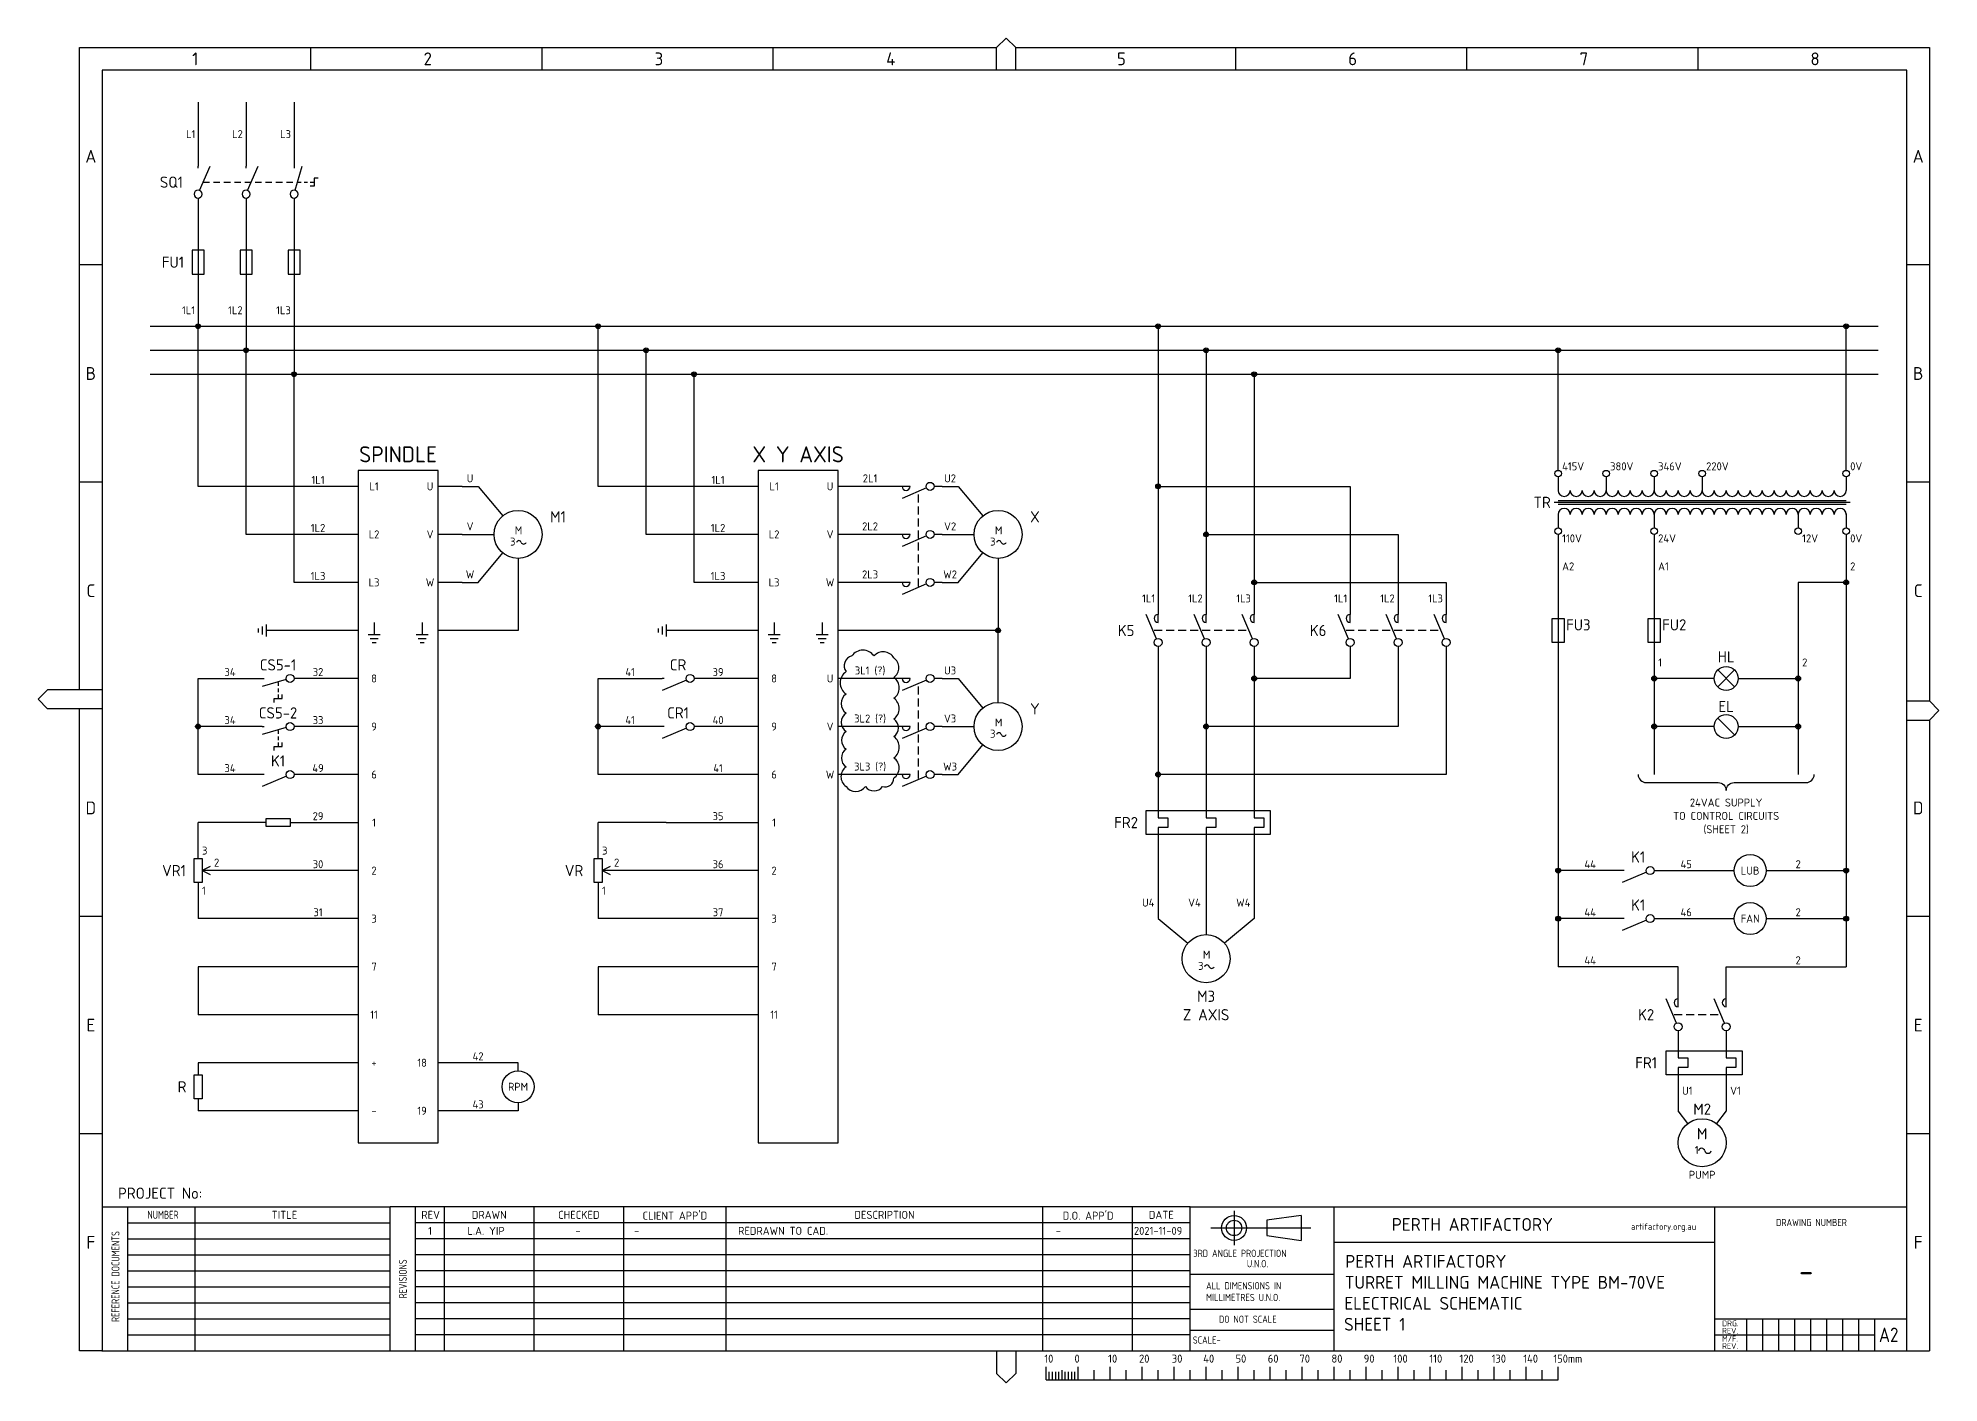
# Model space of a CAD drawing. Header units: millimetres. Extents: x 0 to 594, y 0 to 420.
import ezdxf
from ezdxf.enums import TextEntityAlignment as Align

# ---------------------------------------------------------------- set-up
doc = ezdxf.new("R2010")
doc.units = ezdxf.units.MM
doc.linetypes.add('DASH-S', pattern=[3.25, 2, -1.25])
doc.layers.get('0').update_dxf_attribs({"linetype": 'CONTINUOUS'})
for name, color, linetype in [('2', 2, 'CONTINUOUS'), ('_FORM2', 1, 'CONTINUOUS'), ('_PEN025', 7, 'CONTINUOUS'), ('_PEN035', 2, 'CONTINUOUS'), ('_PEN050', 1, 'CONTINUOUS'), ('_PEN070', 4, 'CONTINUOUS'), ('Base', 7, 'CONTINUOUS'), ('BORDER', 7, 'CONTINUOUS'), ('ETEXT', 7, 'CONTINUOUS'), ('TAGLAYER', 2, 'CONTINUOUS')]:
    doc.layers.add(name, color=color, linetype=linetype)
doc.styles.add('ISO3098B', font='iso3098b.shx')

# ---------------------------------------------------------------- blocks, each defined once
blk = doc.blocks.new('A2ORIG')
at = {"layer": 'BORDER', "color": 7, "linetype": 'Continuous'}
for p, q in [((13, 216.5), (13, 417)), ((13, 417), (299.5, 417)), ((305.5, 417), (591, 417)), ((591, 417), (591, 213)), ((13, 10), (13, 210.5)), ((591, 207), (591, 10)), ((49, 55), (49, 10)), ((127, 10), (127, 55)), ((155, 10), (155, 55)), ((183, 10), (183, 55)), ((215, 10), (215, 55)), ((314, 10), (314, 55)), ((342, 10), (342, 55)), ((373.73, 53.8), (373.73, 43)), ((366.52, 48.4), (397.73, 48.4)), ((28, 45), (110, 45)), ((360, 45), (118, 45)), ((28, 40), (110, 40)), ((360, 40), (118, 40)), ((28, 35), (110, 35)), ((28, 30), (110, 30)), ((28, 30), (110, 30)), ((360, 35), (118, 35)), ((360, 30), (118, 30)), ((360, 34), (405, 34)), ((28, 25), (110, 25)), ((360, 25), (118, 25)), ((28, 20), (110, 20)), ((360, 20), (118, 20)), ((360, 23), (405, 23)), ((524, 20), (584, 20)), ((534, 15), (534, 20)), ((539, 15), (539, 20)), ((544, 15), (544, 20)), ((549, 15), (549, 20)), ((554, 15), (554, 20)), ((559, 15), (559, 20)), ((564, 15), (564, 20)), ((569, 15), (569, 20)), ((574, 10), (574, 20)), ((28, 15), (110, 15)), ((360, 15), (118, 15)), ((360, 16.5), (405, 16.5)), ((524, 15), (574, 15)), ((534, 10), (534, 15)), ((539, 10), (539, 15)), ((544, 10), (544, 15)), ((549, 10), (549, 15)), ((554, 10), (554, 15)), ((559, 10), (559, 15)), ((564, 10), (564, 15)), ((569, 10), (569, 15)), ((20, 10), (13, 10)), ((584, 10), (591, 10))]:
    blk.add_line(p, q, dxfattribs=at)
at = {"layer": 'BORDER', "color": 2, "linetype": 'Continuous'}
for p, q in [((85.25, 410), (85.25, 417)), ((157.5, 410), (157.5, 417)), ((229.75, 410), (229.75, 417)), ((299.5, 417), (302.5, 420)), ((299.5, 410), (299.5, 417)), ((305.5, 417), (302.5, 420)), ((305.5, 410), (305.5, 417)), ((374.25, 410), (374.25, 417)), ((446.5, 410), (446.5, 417)), ((518.75, 410), (518.75, 417)), ((20, 349.17), (13, 349.17)), ((591, 349.17), (584, 349.17)), ((20, 281.33), (13, 281.33)), ((591, 281.33), (584, 281.33)), ((3, 216.5), (0, 213.5)), ((20, 216.5), (3, 216.5)), ((3, 210.5), (0, 213.5)), ((20, 210.5), (3, 210.5)), ((584, 213), (591, 213)), ((591, 213), (594, 210)), ((591, 207), (594, 210)), ((584, 207), (591, 207)), ((20, 145.67), (13, 145.67)), ((591, 145.67), (584, 145.67)), ((20, 77.83), (13, 77.83)), ((591, 77.83), (584, 77.83)), ((28, 55), (28, 10)), ((118, 10), (118, 55)), ((28, 50), (110, 50)), ((360, 50), (118, 50)), ((394.73, 52.3), (383.93, 50.8)), ((383.93, 50.8), (383.93, 46)), ((394.73, 52.3), (394.73, 44.5)), ((383.93, 46), (394.73, 44.5)), ((299.5, 10), (299.5, 3)), ((305.5, 10), (305.5, 3)), ((299.5, 3), (302.5, 0)), ((305.5, 3), (302.5, 0)), ((315, 1), (315, 5)), ((315, 1), (475, 1)), ((316, 1), (316, 3.5)), ((317, 1), (317, 3.5)), ((318, 1), (318, 3.5)), ((319, 1), (319, 3.5)), ((320, 1), (320, 4)), ((321, 1), (321, 3.5)), ((322, 1), (322, 3.5)), ((323, 1), (323, 3.5)), ((324, 1), (324, 3.5)), ((325, 1), (325, 5)), ((330, 1), (330, 4)), ((335, 1), (335, 5)), ((340, 1), (340, 4)), ((345, 1), (345, 5)), ((350, 1), (350, 4)), ((355, 1), (355, 5)), ((360, 1), (360, 4)), ((365, 1), (365, 5)), ((370, 1), (370, 4)), ((375, 1), (375, 5)), ((380, 1), (380, 4)), ((385, 1), (385, 5)), ((390, 1), (390, 4)), ((395, 1), (395, 5)), ((400, 1), (400, 4)), ((405, 1), (405, 5)), ((410, 1), (410, 4)), ((415, 1), (415, 5)), ((420, 1), (420, 4)), ((425, 1), (425, 5)), ((430, 1), (430, 4)), ((435, 1), (435, 5)), ((440, 1), (440, 4)), ((445, 1), (445, 5)), ((450, 1), (450, 4)), ((455, 1), (455, 5)), ((460, 1), (460, 4)), ((465, 1), (465, 5)), ((470, 1), (470, 4)), ((475, 1), (475, 5))]:
    blk.add_line(p, q, dxfattribs=at)
at = {"layer": 'BORDER', "color": 5, "linetype": 'Continuous'}
for p, q in [((20, 55), (110, 55)), ((360, 55), (110, 55)), ((110, 10), (110, 55)), ((360, 55), (405, 55)), ((360, 10), (360, 55)), ((405, 10), (405, 55)), ((405, 55), (524, 55)), ((524, 55), (584, 55)), ((524, 10), (524, 55)), ((405, 44), (524, 44))]:
    blk.add_line(p, q, dxfattribs=at)
blk.add_lwpolyline([(20, 10), (584, 10), (584, 410), (20, 410)], close=True, dxfattribs=at)
at = {"layer": 'BORDER', "color": 2, "linetype": 'Continuous'}
for radius in [3.9, 2.4]:
    blk.add_circle((373.73, 48.4), radius, dxfattribs=at)
at = {"layer": 'BORDER', "color": 7, "linetype": 'Continuous'}
blk.add_point((20, 10), dxfattribs=at)
at = {"layer": 'BORDER', "color": 2, "linetype": 'Continuous', "style": 'ISO3098B'}
for s, height, p in [('1', 4, (49.12, 413.5)), ('2', 4, (121.78, 413.5)), ('3', 4, (194.03, 413.5)), ('4', 4, (266.47, 413.5)), ('5', 4, (338.54, 413.5)), ('6', 4, (410.79, 413.5)), ('7', 4, (483.04, 413.5)), ('8', 4, (555.28, 413.5)), ('A', 4, (16.5, 383.08)), ('A', 4, (587.5, 383.08)), ('B', 4, (16.5, 315.25)), ('B', 4, (587.5, 315.25)), ('C', 4, (16.5, 247.42)), ('C', 4, (587.5, 247.42)), ('D', 4, (16.5, 179.58)), ('D', 4, (587.5, 179.58)), ('E', 4, (16.5, 111.75)), ('E', 4, (587.5, 111.75)), ('TITLE', 2.5, (77, 52.5)), ('REV', 2.5, (122.68, 52.5)), ('DRAWN', 2.5, (141, 52.5)), ('CHECKED', 2.5, (169, 52.5)), ("CLIENT APP'D", 2.5, (199, 52.5)), ('DESCRIPTION', 2.5, (264.5, 52.5)), ("D.O. APP'D", 2.5, (328.13, 52.48)), ('DATE', 2.5, (351, 52.5)), ('F', 4, (16.5, 43.92)), ('F', 4, (587.5, 43.92))]:
    blk.add_text(s, height=height, dxfattribs=at).set_placement(p, align=Align.MIDDLE)
for s, height, width, p in [('NUMBER', 2.498, 0.800641, (34.2, 51.27)), ('3RD ANGLE PROJECTION', 2.248, 0.899911, (361, 39.36)), ('U.N.O.', 2.248, 0.899911, (377.73, 36.12)), ('ALL DIMENSIONS IN', 2.248, 0.899911, (365, 29.23)), ('MILLIMETRES U.N.O.', 2.248, 0.899911, (365, 25.59)), ('DO NOT SCALE', 2.248, 0.899911, (369, 18.78)), ('SCALE-', 2.248, 0.899911, (360.83, 12.28)), ('A2', 4.498, 0.899956, (575.23, 12.79))]:
    blk.add_text(s, height=height, dxfattribs=dict(at, width=width)).set_placement(p)
at = {"layer": 'BORDER', "color": 1, "linetype": 'Continuous', "style": 'ISO3098B'}
blk.add_text('PERTH ARTIFACTORY', height=4, dxfattribs=at).set_placement((448.2, 49.5), align=Align.MIDDLE)
blk.add_text('artifactory.org.au', height=2, rotation=360, dxfattribs=at).set_placement((507.94, 48.52), align=Align.MIDDLE)
at = {"layer": 'BORDER', "color": 2, "linetype": 'Continuous', "style": 'ISO3098B', "width": 0.899911}
blk.add_text('DRAWING NUMBER', height=2.248, dxfattribs=at).set_placement((554.16, 50.11), align=Align.MIDDLE)
at = {"layer": 'BORDER', "color": 2, "linetype": 'Continuous', "style": 'ISO3098B', "width": 0.800641}
blk.add_text('REFERENCE DOCUMENTS', height=2.498, rotation=89.99999, dxfattribs=at).set_placement((25.46, 19.02))
blk.add_text('REVISIONS', height=2.498, rotation=89.99999, dxfattribs=at).set_placement((114, 32.5), align=Align.MIDDLE)
at = {"layer": 'BORDER', "color": 7, "linetype": 'Continuous', "style": 'ISO3098B'}
for s, p in [('DRG.', (526.22, 17.7)), ('REV.', (526.22, 15.4)), ('M/F.', (526.22, 12.92)), ('REV.', (526.22, 10.62))]:
    blk.add_text(s, height=1.799, dxfattribs=at).set_placement(p)
at = {"layer": 'BORDER', "color": 2, "linetype": 'Continuous', "style": 'ISO3098B'}
for s, p in [('10', (315.86, 6.34)), ('0', (324.68, 6.34)), ('10', (335.8, 6.34)), ('20', (345.67, 6.34)), ('30', (355.94, 6.34)), ('40', (365.81, 6.34)), ('50', (375.87, 6.34)), ('60', (385.94, 6.34)), ('70', (395.81, 6.34)), ('80', (405.88, 6.34)), ('90', (415.94, 6.34)), ('100', (425.76, 6.34)), ('110', (436.78, 6.34)), ('120', (446.39, 6.34)), ('130', (456.46, 6.34)), ('140', (466.41, 6.34)), ('150mm', (478.02, 6.34))]:
    blk.add_text(s, height=2.5, rotation=360, dxfattribs=at).set_placement(p, align=Align.CENTER)
blk = doc.blocks.new('MIMA2')
at = {"layer": 'Base', "color": 7, "linetype": 'Continuous'}
blk.add_blockref('A2ORIG', (0, 0), dxfattribs=at)
at = {"layer": '_PEN025', "linetype": 'Continuous', "style": 'ISO3098B'}
for tag, p in [('REF1', (29, 47.5)), ('REF_DESC1', (51, 47.5)), ('REV1_CLAPP', (186.25, 47.5)), ('REV1_DESC', (218.75, 47.5)), ('REV1_DOAPP', (317.98, 47.5)), ('REF2', (29, 42.5)), ('REF_DESC2', (51, 42.5)), ('REV2_CLAPP', (186.25, 42.5)), ('REV2_DESC', (218.75, 42.5)), ('REV2_DOAPP', (317.98, 42.5)), ('REF3', (29, 37.5)), ('REF_DESC3', (51, 37.5)), ('REV3_CLAPP', (186.25, 37.5)), ('REV3_DESC', (218.75, 37.5)), ('REV3_DOAPP', (317.98, 37.5)), ('REF4', (29, 32.5)), ('REF_DESC4', (51, 32.5)), ('REV4_CLAPP', (186.25, 32.5)), ('REV4_DESC', (218.75, 32.5)), ('REV4_DOAPP', (317.98, 32.5)), ('REF5', (29, 27.5)), ('REF_DESC5', (51, 27.5)), ('REV5_CLAPP', (186.25, 27.5)), ('REV5_DESC', (218.75, 27.5)), ('REV5_DOAPP', (317.98, 27.5)), ('REF6', (29, 22.5)), ('REF7', (29, 17.5)), ('REF_DESC6', (51, 22.5)), ('REF_DESC7', (51, 17.5)), ('REV6_CLAPP', (186.25, 22.5)), ('REV7_CLAPP', (186.25, 17.5)), ('REV6_DESC', (218.75, 22.5)), ('REV7_DESC', (218.75, 17.5)), ('REV6_DOAPP', (317.98, 22.5)), ('REV7_DOAPP', (317.98, 17.5)), ('REV8_CLAPP', (186.25, 12.5)), ('REV8_DESC', (218.75, 12.5)), ('REV8_DOAPP', (317.98, 12.5))]:
    blk.add_attdef(tag, text='', height=2.5, dxfattribs=at).set_placement(p, align=Align.MIDDLE_LEFT)
for tag, p in [('REV1', (122.5, 47.5)), ('REV1_BY', (140, 47.5)), ('REV1_CHK', (168.75, 47.5)), ('REV1_DATE', (350, 47.5)), ('REV2', (122.5, 42.5)), ('REV2_BY', (140, 42.5)), ('REV2_CHK', (168.75, 42.5)), ('REV2_DATE', (350, 42.5)), ('REV3', (122.5, 37.5)), ('REV3_BY', (140, 37.5)), ('REV3_CHK', (168.75, 37.5)), ('REV3_DATE', (350, 37.5)), ('REV4', (122.5, 32.5)), ('REV4_BY', (140, 32.5)), ('REV4_CHK', (168.75, 32.5)), ('REV4_DATE', (350, 32.5)), ('REV5', (122.5, 27.5)), ('REV5_BY', (140, 27.5)), ('REV5_CHK', (168.75, 27.5)), ('REV5_DATE', (350, 27.5)), ('REV6', (122.5, 22.5)), ('REV7', (122.5, 17.5)), ('REV6_BY', (140, 22.5)), ('REV7_BY', (140, 17.5)), ('REV6_CHK', (168.75, 22.5)), ('REV7_CHK', (168.75, 17.5)), ('REV6_DATE', (350, 22.5)), ('REV7_DATE', (350, 17.5)), ('DR1', (536.5, 17.5)), ('DR2', (541.5, 17.5)), ('DR3', (546.5, 17.5)), ('DR4', (551.5, 17.5)), ('DR5', (556.5, 17.5)), ('DR6', (561.5, 17.5)), ('DR7', (566.5, 17.5)), ('DR8', (571.5, 17.5)), ('REV8', (122.5, 12.5)), ('REV8_BY', (140, 12.5)), ('REV8_CHK', (168.75, 12.5)), ('REV8_DATE', (350, 12.5)), ('MR1', (536.5, 12.5)), ('MR2', (541.5, 12.5)), ('MR3', (546.5, 12.5)), ('MR4', (551.5, 12.5)), ('MR5', (556.5, 12.5)), ('MR6', (561.5, 12.5)), ('MR7', (566.5, 12.5)), ('MR8', (571.5, 12.5))]:
    blk.add_attdef(tag, text='', height=2.5, dxfattribs=at).set_placement(p, align=Align.MIDDLE_CENTER)
at = {"layer": '_PEN035', "linetype": 'Continuous', "style": 'ISO3098B'}
for tag, p in [('TITLE1', (408.47, 37.97)), ('TITLE2', (408.35, 31.42)), ('TITLE3', (408.23, 24.88)), ('TITLE4', (408.11, 18.33))]:
    blk.add_attdef(tag, text='', height=4, dxfattribs=at).set_placement(p, align=Align.MIDDLE_LEFT)
at = {"layer": '_PEN070', "linetype": 'Continuous', "style": 'ISO3098B'}
blk.add_attdef('DRGNO', text='', height=7, dxfattribs=at).set_placement((552.5, 35), align=Align.MIDDLE)
at = {"layer": 'Base', "color": 2, "linetype": 'Continuous', "style": 'ISO3098B'}
blk.add_text('PROJECT No:', height=3.5, dxfattribs=at).set_placement((25, 57.5))
blk.add_attdef('PROJ_NO', (52.5, 57.5), '', height=3.5, dxfattribs=at)
blk = doc.blocks.new('vifu5')
at = {"color": 1}
for p, q in [((0, -1.875), (0, 1.875)), ((0, 1.875), (7.5, 1.875)), ((7.5, 1.875), (7.5, -1.875)), ((7.5, -1.875), (0, -1.875))]:
    blk.add_line(p, q, dxfattribs=at)
at = {"color": 0}
blk.add_line((0, 0), (7.5, 0), dxfattribs=at)
at = {"layer": 'ETEXT', "color": 7, "style": 'ISO3098B'}
blk.add_attdef('T1', text='', height=2.5, dxfattribs=at).set_placement((-0.625, -3.125), align=Align.RIGHT)
for tag, p in [('RATING1', (3.75, -5)), ('REFERENCE', (3.75, -8.75)), ('RATING2', (3.75, -12.5)), ('RATING4', (3.75, -20)), ('RATING3', (3.75, -16.25))]:
    blk.add_attdef(tag, text='', height=2.5, dxfattribs=at).set_placement(p, align=Align.CENTER)
blk.add_attdef('T4', (8.125, -3.125), '', height=2.5, dxfattribs=at)
at = {"layer": 'TAGLAYER', "style": 'ISO3098B'}
blk.add_attdef('TAGNAME', text='', height=3.5, dxfattribs=at).set_placement((3.75, 2.5), align=Align.CENTER)
blk = doc.blocks.new('visso5')
at = {"layer": '_FORM2', "color": 1, "linetype": 'Continuous'}
blk.add_line((7.55, -0.34), (0, -2.5), dxfattribs=at)
blk.add_circle((8.75, 0), 1.25, dxfattribs=at)
at = {"layer": '_PEN025', "color": 7, "linetype": 'Continuous'}
for p, q in [((5, -1.25), (5, -2.27)), ((5, -3.12), (5, -4.23))]:
    blk.add_line(p, q, dxfattribs=at)
at = {"layer": '_PEN035', "color": 0, "linetype": 'Continuous'}
blk.add_line((0, 0), (0.62, 0), dxfattribs=at)
at = {"layer": '_PEN050', "color": 7, "linetype": 'Continuous'}
blk.add_line((5, -5), (5, -6.25), dxfattribs=at)
at = {"layer": '_PEN050', "color": 1, "linetype": 'Continuous'}
for p, q in [((6.25, -6.25), (6.25, -5)), ((3.75, -7.5), (3.75, -6.25)), ((3.75, -6.25), (6.25, -6.25))]:
    blk.add_line(p, q, dxfattribs=at)
at = {"layer": 'ETEXT', "color": 7, "style": 'ISO3098B'}
blk.add_attdef('T1', text='', height=2.5, dxfattribs=at).set_placement((-1, -3), align=Align.RIGHT)
blk.add_attdef('T4', (11, -3), '', height=2.5, dxfattribs=at)
for tag, p in [('REFERENCE', (5, -10.62)), ('RATING2', (5, -14.38)), ('RATING1', (5, -18.12)), ('RATING4', (5, -26.25)), ('RATING3', (5, -21.88))]:
    blk.add_attdef(tag, text='', height=2.5, dxfattribs=at).set_placement(p, align=Align.CENTER)
at = {"layer": 'TAGLAYER', "color": 2, "style": 'ISO3098B'}
blk.add_attdef('TAGNAME', text='', height=3.5, dxfattribs=at).set_placement((5, 2.5), align=Align.CENTER)
blk = doc.blocks.new('viswo5')
at = {"layer": 'Base', "color": 0, "linetype": 'Continuous'}
blk.add_line((0.62, 0, 2), (0, 0, 2), dxfattribs=at)
at = {"layer": 'Base', "color": 1, "linetype": 'Continuous'}
blk.add_line((7.6, -0.49, 2), (0, -3.75, 2), dxfattribs=at)
blk.add_circle((8.75, 0, 2), 1.25, dxfattribs=at)
at = {"layer": 'Base', "color": 2, "style": 'ISO3098B'}
blk.add_attdef('TAGNAME', text='', height=3.5, dxfattribs=at).set_placement((5, 2.5, 2), align=Align.CENTER)
at = {"layer": 'Base', "color": 7, "style": 'ISO3098B'}
blk.add_attdef('T1', text='', height=2.5, dxfattribs=at).set_placement((-0.5, -3, 2), align=Align.RIGHT)
for tag, p in [('REFERENCE', (5, -7, 2)), ('RATING2', (5, -14, 2)), ('RATING1', (5, -10.5, 2)), ('RATING3', (5, -17.5, 2)), ('RATING4', (5, -21, 2))]:
    blk.add_attdef(tag, text='', height=2.5, dxfattribs=at).set_placement(p, align=Align.CENTER)
blk.add_attdef('T4', (10.5, -3, 2), '', height=2.5, dxfattribs=at)
blk = doc.blocks.new('vi3pmtr')
at = {"color": 0, "linetype": 'Continuous'}
for p, q in [((0, 15), (5, 15)), ((5, 15), (12.7, 5.76)), ((0, 0), (10, 0)), ((5, -15), (12.7, -5.76)), ((0, -15), (5, -15))]:
    blk.add_line(p, q, dxfattribs=at)
at = {"color": 1, "linetype": 'Continuous'}
blk.add_circle((17.5, 0), 7.5, dxfattribs=at)
at = {"color": 2, "linetype": 'Continuous'}
for centre, start, end in [((17.75, -2.75), 18.43495, 161.56505), ((19.25, -2.25), 198.43495, 341.56505)]:
    blk.add_arc(centre, 0.791, start, end, dxfattribs=at)
at = {"color": 2, "linetype": 'Continuous', "style": 'ISO3098B'}
for s, p in [('M', (16.5, 0)), ('3', (15, -3.5))]:
    blk.add_text(s, height=2.5, dxfattribs=at).set_placement(p)
at = {"layer": 'ETEXT', "color": 7, "linetype": 'Continuous', "style": 'ISO3098B'}
for tag, p in [('T1', (2.5, 11.25)), ('T2', (2.5, -3.75)), ('T3', (2.5, -18.75))]:
    blk.add_attdef(tag, text='', height=2.5, dxfattribs=at).set_placement(p, align=Align.RIGHT)
for tag, p in [('RATING1', (27.5, 0)), ('RATING2', (27.5, -3.75)), ('RATING3', (27.5, -7.5)), ('RATING4', (27.5, -11.25)), ('T6', (17.5, -18.75)), ('REFERENCE', (27.5, -15))]:
    blk.add_attdef(tag, p, '', height=2.5, dxfattribs=at)
at = {"layer": 'TAGLAYER', "color": 2, "linetype": 'Continuous', "style": 'ISO3098B'}
blk.add_attdef('TAGNAME', (27.5, 3.75), '', height=3.5, dxfattribs=at)
blk = doc.blocks.new('eg')
at = {"color": 0, "linetype": 'Continuous'}
for p, q in [((0, 0), (0, -3.75)), ((-1.875, -3.75), (1.875, -3.75)), ((-1.25, -5), (1.25, -5)), ((-0.625, -6.25), (0.625, -6.25))]:
    blk.add_line(p, q, dxfattribs=at)
blk = doc.blocks.new('vires')
at = {"layer": 'Base', "color": 1}
for p, q in [((0, 0, 2), (0, 1.25, 2)), ((0, 1.25, 2), (7.5, 1.25, 2)), ((0, -1.25, 2), (0, 0, 2)), ((7.5, 1.25, 2), (7.5, -1.25, 2)), ((7.5, -1.25, 2), (0, -1.25, 2))]:
    blk.add_line(p, q, dxfattribs=at)
at = {"layer": 'Base', "color": 2, "style": 'ISO3098B'}
blk.add_attdef('TAGNAME', text='', height=3.5, dxfattribs=at).set_placement((3.75, 2.5, 2), align=Align.CENTER)
at = {"layer": 'Base', "color": 7, "style": 'ISO3098B'}
blk.add_attdef('T1', text='', height=2.5, dxfattribs=at).set_placement((-1.25, -3.75, 2), align=Align.RIGHT)
for tag, p in [('RATING3', (3.75, -5, 2)), ('RATING2', (3.75, -12.5, 2)), ('RATING1', (3.75, -8.75, 2)), ('REFERENCE', (3.75, -20, 2)), ('RATING4', (3.75, -16.25, 2))]:
    blk.add_attdef(tag, text='', height=2.5, dxfattribs=at).set_placement(p, align=Align.CENTER)
blk.add_attdef('T4', (8.75, -3.75, 2), '', height=2.5, dxfattribs=at)
blk = doc.blocks.new('ESDDOT')
at = {"layer": '_PEN035'}
for radius in [0.75, 0.468, 0.232]:
    blk.add_circle((0, 0), radius, dxfattribs=at)
blk = doc.blocks.new('vi3pcos5')
at = {"layer": '_FORM2', "linetype": 'Continuous'}
for p, q in [((7.6, -0.49), (0, -3.75)), ((7.6, -15.49), (0, -18.75)), ((7.6, -30.49), (0, -33.75))]:
    blk.add_line(p, q, dxfattribs=at)
for centre in [(8.75, 0), (8.75, -15), (8.75, -30)]:
    blk.add_circle(centre, 1.25, dxfattribs=at)
at = {"layer": '_PEN050', "linetype": 'Continuous'}
for p, q in [((2.5, 0), (0, 0)), ((2.5, -15), (0, -15)), ((2.5, -30), (0, -30))]:
    blk.add_line(p, q, dxfattribs=at)
for centre in [(1.25, 0), (1.25, -15), (1.25, -30)]:
    blk.add_arc(centre, 1.25, 180, 0, dxfattribs=at)
at = {"layer": 'Base', "color": 7}
for p, q in [((5, -2.5), (5, -5)), ((5, -6.25), (5, -8.75)), ((5, -10), (5, -12.5)), ((5, -13.75), (5, -16.25)), ((5, -17.5), (5, -20)), ((5, -21.25), (5, -23.75)), ((5, -25), (5, -27.5)), ((5, -28.75), (5, -31.25))]:
    blk.add_line(p, q, dxfattribs=at)
at = {"layer": 'ETEXT', "color": 7, "style": 'ISO3098B'}
for tag, p in [('T1', (-1.25, -3.75)), ('T2', (-1.25, -18.75)), ('T3', (-1.25, -33.75))]:
    blk.add_attdef(tag, text='', height=2.5, dxfattribs=at).set_placement(p, align=Align.RIGHT)
for tag, p in [('T4', (11.25, -3.75)), ('T5', (11.25, -18.75)), ('T6', (11.25, -33.75))]:
    blk.add_attdef(tag, p, '', height=2.5, dxfattribs=at)
for tag, p in [('RATING1', (5, -37.5)), ('REFERENCE', (5, -41.25)), ('RATING3', (5, -48.75)), ('RATING2', (5, -45)), ('RATING4', (5, -52.5))]:
    blk.add_attdef(tag, text='', height=2.5, dxfattribs=at).set_placement(p, align=Align.CENTER)
at = {"layer": 'TAGLAYER', "color": 2, "style": 'ISO3098B'}
blk.add_attdef('TAGNAME', text='', height=3.5, dxfattribs=at).set_placement((5, 2.5), align=Align.CENTER)
blk = doc.blocks.new('vi3ptol5')
at = {"color": 7, "linetype": 'Continuous'}
for p, q in [((0, -33.75), (0, 5)), ((0, 5), (7.5, 5)), ((7.5, 5), (7.5, -33.75)), ((7.5, -33.75), (0, -33.75))]:
    blk.add_line(p, q, dxfattribs=at)
at = {"color": 0, "linetype": 'Continuous'}
for p, q in [((0, 0), (2.25, 0)), ((2.25, 0), (2.25, 3)), ((2.25, 3), (5.25, 3)), ((5.25, 3), (5.25, 0)), ((5.25, 0), (7.5, 0)), ((0, -15), (2.25, -15)), ((2.25, -15), (2.25, -12)), ((2.25, -12), (5.25, -12)), ((5.25, -12), (5.25, -15)), ((5.25, -15), (7.5, -15)), ((2.25, -30), (2.25, -27)), ((2.25, -27), (5.25, -27)), ((5.25, -27), (5.25, -30)), ((0, -30), (2.25, -30)), ((5.25, -30), (7.5, -30))]:
    blk.add_line(p, q, dxfattribs=at)
at = {"layer": 'ETEXT', "color": 7, "linetype": 'Continuous', "style": 'ISO3098B'}
for tag, p in [('T1', (-1.25, -3.75)), ('T2', (-1.25, -18.75)), ('T3', (-1.25, -33.75))]:
    blk.add_attdef(tag, text='', height=2.5, dxfattribs=at).set_placement(p, align=Align.RIGHT)
for tag, p in [('T4', (8.75, -3.75)), ('T5', (8.75, -18.75)), ('T6', (8.75, -33.75))]:
    blk.add_attdef(tag, p, '', height=2.5, dxfattribs=at)
for tag, p in [('RATING1', (3.75, -37.5)), ('REFERENCE', (3.75, -41.25)), ('RATING3', (3.75, -48.75)), ('RATING2', (3.75, -45)), ('RATING4', (3.75, -52.5))]:
    blk.add_attdef(tag, text='', height=2.5, dxfattribs=at).set_placement(p, align=Align.CENTER)
at = {"layer": 'TAGLAYER', "color": 2, "linetype": 'Continuous', "style": 'ISO3098B'}
blk.add_attdef('TAGNAME', text='', height=3.5, dxfattribs=at).set_placement((3.75, 6.25), align=Align.CENTER)
blk = doc.blocks.new('hifu5')
at = {"color": 1}
for p, q in [((-1.875, 0), (1.875, 0)), ((-1.875, -7.5), (-1.875, 0)), ((1.875, 0), (1.875, -7.5)), ((1.875, -7.5), (-1.875, -7.5))]:
    blk.add_line(p, q, dxfattribs=at)
at = {"color": 0}
blk.add_line((0, 0), (0, -7.5), dxfattribs=at)
at = {"layer": 'ETEXT', "color": 7, "style": 'ISO3098B'}
for tag, p in [('VISDESC', (3.75, 6.25)), ('RATING1', (2.5, -7.5)), ('REFERENCE', (2.5, -10.625)), ('RATING2', (2.5, -13.75)), ('RATING3', (2.5, -16.875)), ('RATING4', (2.5, -20))]:
    blk.add_attdef(tag, p, '', height=2.5, dxfattribs=at)
for tag, p in [('T1', (-0.625, 0.625)), ('T4', (-0.625, -10.625))]:
    blk.add_attdef(tag, text='', height=2.5, dxfattribs=at).set_placement(p, align=Align.RIGHT)
at = {"layer": 'TAGLAYER', "style": 'ISO3098B'}
blk.add_attdef('TAGNAME', (2.5, -3.75), '', height=3.5, dxfattribs=at)
blk = doc.blocks.new('vipmtrc')
at = {"color": 1, "linetype": 'Continuous'}
blk.add_circle((7.5, 0), 7.5, dxfattribs=at)
at = {"color": 2, "linetype": 'Continuous'}
for centre, start, end in [((7.33, -2.75), 14.03624, 165.96376), ((9.33, -2.25), 194.03624, 345.96376)]:
    blk.add_arc(centre, 1.03, start, end, dxfattribs=at)
at = {"color": 2, "linetype": 'Continuous', "style": 'ISO3098B'}
for s, height, p in [('M', 3.5, (7.49, 1.09)), ('1  ', 2.5, (7.33, -3.5))]:
    blk.add_text(s, height=height, dxfattribs=at).set_placement(p, align=Align.CENTER)
at = {"layer": 'ETEXT', "color": 7, "linetype": 'Continuous', "style": 'ISO3098B', "flags": 1}
blk.add_attdef('T1', text='', height=2.5, dxfattribs=at).set_placement((-0.62, -3.12), align=Align.RIGHT)
blk.add_attdef('T4', (15.62, -3.12), '', height=2.5, dxfattribs=at)
at = {"layer": 'ETEXT', "color": 7, "linetype": 'Continuous', "style": 'ISO3098B'}
for tag, p in [('RATING2', (7.5, -11.25)), ('RATING4', (7.5, -18.75)), ('RATING1', (7.5, -15)), ('REFERENCE', (7.5, -26.25)), ('RATING3', (7.5, -22.5))]:
    blk.add_attdef(tag, text='', height=2.5, dxfattribs=at).set_placement(p, align=Align.CENTER)
at = {"layer": 'TAGLAYER', "color": 2, "linetype": 'Continuous', "style": 'ISO3098B'}
blk.add_attdef('TAGNAME', text='', height=3.5, dxfattribs=at).set_placement((7.5, 8.75), align=Align.CENTER)
blk = doc.blocks.new('vilt')
at = {"layer": 'Base', "color": 0, "linetype": 'Continuous'}
for p, q in [((1.1, -2.65, 2), (6.4, 2.65, 2)), ((1.1, 2.65, 2), (6.4, -2.65, 2))]:
    blk.add_line(p, q, dxfattribs=at)
at = {"layer": 'Base', "color": 1, "linetype": 'Continuous'}
blk.add_circle((3.75, 0, 2), 3.75, dxfattribs=at)
at = {"layer": 'Base', "color": 2, "linetype": 'Continuous', "style": 'ISO3098B'}
blk.add_attdef('TAGNAME', text='', height=3.5, dxfattribs=at).set_placement((3.75, 5, 2), align=Align.CENTER)
at = {"layer": 'Base', "color": 7, "linetype": 'Continuous', "style": 'ISO3098B'}
for tag, p in [('RATING2', (22.5, 1.25, 2)), ('RATING3', (22.5, -2.5, 2)), ('T4', (8.75, -3.75, 2)), ('RATING4', (22.5, -6.25, 2)), ('REFERENCE', (22.5, -10, 2))]:
    blk.add_attdef(tag, p, '', height=2.5, dxfattribs=at)
blk.add_attdef('T1', text='', height=2.5, dxfattribs=at).set_placement((-1.25, -3.75, 2), align=Align.RIGHT)
blk.add_attdef('RATING1', text='', height=2.5, dxfattribs=at).set_placement((3.75, -7.5, 2), align=Align.CENTER)

msp = doc.modelspace()

# ---------------------------------------------------------------- linework, layer by layer
at = {"color": 1}
for p, q in [((475, 283), (475, 278.5)), ((490, 283), (490, 278.75)), ((505, 283), (505, 278.75)), ((520, 283), (520, 278.75)), ((565, 283), (565, 278.75)), ((475, 271.5), (475, 267)), ((505, 271.5), (505, 267)), ((550, 271.5), (550, 267)), ((565, 271.5), (565, 267))]:
    msp.add_line(p, q, dxfattribs=at)
at = {"color": 2, "linetype": 'Continuous'}
for p, q in [((350, 171.25), (350, 145)), ((365, 171.25), (365, 140)), ((380, 171.25), (380, 145)), ((350, 145), (359.24, 137.3)), ((380, 145), (370.76, 137.3))]:
    msp.add_line(p, q, dxfattribs=at)
at = {"color": 7, "linetype": 'Continuous'}
for p, q in [((508.75, 103.75), (532.5, 103.75)), ((508.75, 96.25), (508.75, 103.75)), ((532.5, 103.75), (532.5, 96.25)), ((532.5, 96.25), (508.75, 96.25))]:
    msp.add_line(p, q, dxfattribs=at)
at = {"color": 0, "linetype": 'Continuous'}
for p, q in [((512.5, 103.75), (512.5, 101.5)), ((512.5, 101.5), (515.5, 101.5)), ((515.5, 101.5), (515.5, 98.5)), ((527.5, 103.75), (527.5, 101.5)), ((527.5, 101.5), (530.5, 101.5)), ((515.5, 98.5), (512.5, 98.5)), ((512.5, 98.5), (512.5, 96.25)), ((530.5, 98.5), (527.5, 98.5)), ((527.5, 98.5), (527.5, 96.25))]:
    msp.add_line(p, q, dxfattribs=at)
at = {"color": 1, "linetype": 'Continuous'}
msp.add_circle((365, 132.5), 7.5, dxfattribs=at)
at = {"color": 1}
for centre, start, end in [((476.88, 278.75), 180, 0), ((480.62, 278.75), 180, 0), ((484.38, 278.75), 180, 0), ((488.12, 278.75), 180, 0), ((491.88, 278.75), 180, 0), ((495.62, 278.75), 180, 0), ((499.38, 278.75), 180, 0), ((503.12, 278.75), 180, 0), ((506.88, 278.75), 180, 0), ((510.62, 278.75), 180, 0), ((514.38, 278.75), 180, 0), ((518.12, 278.75), 180, 0), ((521.88, 278.75), 180, 0), ((525.62, 278.75), 180, 0), ((529.38, 278.75), 180, 0), ((533.12, 278.75), 180, 0), ((536.88, 278.75), 180, 0), ((540.62, 278.75), 180, 0), ((544.38, 278.75), 180, 0), ((548.12, 278.75), 180, 0), ((551.88, 278.75), 180, 0), ((555.62, 278.75), 180, 0), ((559.38, 278.75), 180, 0), ((563.12, 278.75), 180, 0), ((476.88, 271.25), 0, 180), ((480.62, 271.25), 0, 180), ((484.38, 271.25), 0, 180), ((488.12, 271.25), 0, 180), ((491.88, 271.25), 0, 180), ((495.62, 271.25), 0, 180), ((499.38, 271.25), 0, 180), ((503.12, 271.25), 0, 180), ((506.88, 271.25), 0, 180), ((510.62, 271.25), 0, 180), ((514.38, 271.25), 0, 180), ((518.12, 271.25), 0, 180), ((521.88, 271.25), 0, 180), ((525.62, 271.25), 0, 180), ((529.38, 271.25), 0, 180), ((533.12, 271.25), 0, 180), ((536.88, 271.25), 0, 180), ((540.62, 271.25), 0, 180), ((544.38, 271.25), 0, 180), ((548.12, 271.25), 0, 180), ((551.88, 271.25), 0, 180), ((555.62, 271.25), 0, 180), ((559.38, 271.25), 0, 180), ((563.12, 271.25), 0, 180)]:
    msp.add_arc(centre, 1.88, start, end, dxfattribs=at)
at = {"color": 2, "linetype": 'Continuous'}
for centre, start, end in [((365.25, 129.75), 18.43495, 161.56505), ((366.75, 130.25), 198.43495, 341.56505)]:
    msp.add_arc(centre, 0.791, start, end, dxfattribs=at)
at = {"layer": '_FORM2', "linetype": 'Continuous'}
for p, q in [((512.01, 112.4), (508.75, 120)), ((527.01, 112.4), (523.75, 120))]:
    msp.add_line(p, q, dxfattribs=at)
for centre in [(512.5, 111.25), (527.5, 111.25)]:
    msp.add_circle(centre, 1.25, dxfattribs=at)
at = {"layer": '_PEN050', "linetype": 'Continuous'}
for p, q in [((512.5, 117.5), (512.5, 120)), ((527.5, 117.5), (527.5, 120))]:
    msp.add_line(p, q, dxfattribs=at)
for centre in [(512.5, 118.75), (527.5, 118.75)]:
    msp.add_arc(centre, 1.25, 90, 270, dxfattribs=at)
at = {"layer": 'Base', "color": 2, "linetype": 'Continuous'}
for p, q in [((50, 400), (50, 380)), ((65, 400), (65, 380)), ((80, 400), (80, 380)), ((50, 370), (50, 353.75)), ((65, 370), (65, 353.75)), ((80, 370), (80, 353.75)), ((50, 346.25), (50, 330)), ((65, 346.25), (65, 322.5)), ((80, 346.25), (80, 315)), ((50, 280), (50, 330)), ((175, 280), (175, 330)), ((350, 330), (350, 240)), ((565, 285), (565, 330)), ((65, 265), (65, 322.5)), ((190, 265), (190, 322.5)), ((365, 322.5), (365, 240)), ((475, 285), (475, 322.5)), ((80, 250), (80, 315)), ((205, 250), (205, 315)), ((380, 315), (380, 240)), ((80, 280), (50, 280)), ((100, 280), (80, 280)), ((132.5, 280), (125, 280)), ((205, 280), (175, 280)), ((225, 280), (205, 280)), ((270, 280), (250, 280)), ((282.5, 280), (280, 280)), ((350, 280), (410, 280)), ((410, 280), (410, 240)), ((80, 265), (65, 265)), ((100, 265), (80, 265)), ((132.5, 265), (125, 265)), ((205, 265), (190, 265)), ((225, 265), (205, 265)), ((270, 265), (250, 265)), ((282.5, 265), (280, 265)), ((365, 265), (425, 265)), ((425, 265), (425, 240)), ((475, 265), (475, 238.75)), ((505, 265), (505, 190)), ((565, 265), (565, 130)), ((150, 257.5), (150, 235)), ((300, 257.5), (300, 235)), ((100, 250), (80, 250)), ((132.5, 250), (125, 250)), ((225, 250), (205, 250)), ((270, 250), (250, 250)), ((282.5, 250), (280, 250)), ((380, 250), (440, 250)), ((440, 250), (440, 240)), ((565, 250), (550, 250)), ((550, 250), (550, 190)), ((100, 235), (75, 235)), ((150, 235), (125, 235)), ((225, 235), (200, 235)), ((300, 235), (250, 235)), ((300, 212.5), (300, 235)), ((350, 230), (350, 178.75)), ((365, 230), (365, 178.75)), ((380, 230), (380, 178.75)), ((410, 230), (410, 220)), ((425, 230), (425, 205)), ((440, 230), (440, 190)), ((475, 231.25), (475, 130)), ((50, 190), (50, 220)), ((50, 220), (70, 220)), ((100, 220), (80, 220)), ((175, 190), (175, 220)), ((175, 220), (195, 220)), ((225, 220), (205, 220)), ((270, 220), (250, 220)), ((282.5, 220), (280, 220)), ((410, 220), (380, 220)), ((523.75, 220), (505, 220)), ((531.25, 220, 2), (550, 220)), ((70, 205), (50, 205)), ((100, 205), (80, 205)), ((195, 205), (175, 205)), ((225, 205), (205, 205)), ((270, 205), (250, 205)), ((282.5, 205), (280, 205)), ((425, 205), (365, 205)), ((523.75, 205), (505, 205)), ((531.25, 205, 2), (550, 205)), ((70, 190), (50, 190)), ((100, 190), (80, 190)), ((195, 190), (175, 190)), ((225, 190), (195, 190)), ((270, 190), (250, 190)), ((282.5, 190), (280, 190)), ((440, 190), (350, 190)), ((71.25, 175), (50, 175)), ((50, 163.75), (50, 175)), ((78.75, 175), (100, 175)), ((196.25, 175), (175, 175)), ((175, 163.75), (175, 175)), ((196.25, 175), (225, 175)), ((53.75, 161.25), (51.25, 160)), ((178.75, 161.25), (176.25, 160)), ((50, 156.25), (50, 145)), ((100, 160), (51.25, 160)), ((51.25, 160), (53.75, 158.75)), ((175, 156.25), (175, 145)), ((225, 160), (176.25, 160)), ((176.25, 160), (178.75, 158.75)), ((495, 160), (475, 160)), ((505, 160), (530, 160)), ((540, 160), (565, 160)), ((100, 145), (50, 145)), ((225, 145), (175, 145)), ((495, 145), (475, 145)), ((505, 145), (530, 145)), ((540, 145), (565, 145)), ((100, 130), (50, 130)), ((50, 130), (50, 115)), ((225, 130), (175, 130)), ((175, 130), (175, 115)), ((512.5, 130), (475, 130)), ((512.5, 120), (512.5, 130)), ((527.5, 120), (527.5, 130)), ((527.5, 130), (565, 130)), ((100, 115), (50, 115)), ((225, 115), (175, 115)), ((512.5, 110), (512.5, 103.75)), ((527.5, 110), (527.5, 103.75)), ((100, 100), (50, 100)), ((50, 100), (50, 96.25)), ((150, 100), (125, 100)), ((150, 97.5), (150, 100)), ((512.5, 96.25), (512.5, 85)), ((527.5, 96.25), (527.5, 85)), ((50, 88.75), (50, 85)), ((100, 85), (50, 85)), ((150, 85), (125, 85)), ((150, 87.5), (150, 85)), ((515.5, 81), (512.5, 85)), ((527.5, 85), (524.5, 81))]:
    msp.add_line(p, q, dxfattribs=at)
at = {"layer": 'Base', "color": 7, "linetype": 'DASH-S'}
msp.add_line((51.61, 375), (81.07, 375), dxfattribs=at)
at = {"layer": 'Base', "color": 4, "linetype": 'Continuous'}
for p, q in [((35, 330), (575, 330)), ((35, 322.5), (575, 322.5)), ((35, 315), (575, 315))]:
    msp.add_line(p, q, dxfattribs=at)
at = {"layer": 'Base', "color": 0}
msp.add_line((566.25, 275), (473.75, 275), dxfattribs=at)
at = {"layer": 'Base', "color": 7}
for p, q in [((475, 275.62), (565, 275.62)), ((565, 274.38), (475, 274.38)), ((513.75, 115), (511.25, 115)), ((517.5, 115), (515, 115)), ((521.25, 115), (518.75, 115)), ((525, 115), (522.5, 115))]:
    msp.add_line(p, q, dxfattribs=at)
at = {"layer": 'Base', "color": 0, "linetype": 'Continuous'}
msp.add_line((524.85, 207.65, 2), (530.15, 202.35, 2), dxfattribs=at)
at = {"layer": 'Base', "color": 7, "linetype": 'Continuous'}
msp.add_line((530.5, 101.5), (530.5, 98.5), dxfattribs=at)
at = {"layer": 'Base', "color": 1, "linetype": 'Continuous'}
for points in [[(125, 285), (100, 285), (100, 75), (125, 75)], [(250, 285), (225, 285), (225, 75), (250, 75)]]:
    msp.add_lwpolyline(points, close=True, dxfattribs=at)
at = {"layer": 'Base', "color": 6, "linetype": 'Continuous', "flags": 128}
msp.add_lwpolyline([(252.49, 186.26, 0.520567), (258.57, 186.26, 0.520567), (263.89, 186.26, 0.520567), (267.41, 188.88, 0.520567), (267.41, 195.23, 0.520567), (267.41, 201.83, 0.520567), (267.41, 207.35, 0.520567), (267.41, 213.82, 0.520567), (267.41, 220.33, 0.520567), (267.41, 226.42, 0.520567), (261.23, 227.02, 0.520567), (254.26, 227.02, 0.520567), (252.49, 222.13, 0.520567), (252.49, 215.13, 0.520567), (252.49, 209.17, 0.520567), (252.49, 203.44, 0.520567), (252.49, 197.94, 0.520567), (252.49, 192.39, 0.520567)], format="xyb", close=True, dxfattribs=at)
at = {"layer": 'Base', "color": 7, "linetype": 'Continuous', "flags": 128}
msp.add_lwpolyline([(500, 190), (500, 190, 0.414214), (502.5, 187.5), (525, 187.5, -0.414214), (527.5, 185), (527.5, 185), (527.5, 185, -0.414214), (530, 187.5), (552.5, 187.5, 0.414214), (555, 190), (555, 190)], format="xyb", dxfattribs=at)
at = {"layer": 'Base', "color": 1}
for centre in [(475, 284), (490, 284), (505, 284), (520, 284), (565, 284), (475, 266), (505, 266), (550, 266), (565, 266)]:
    msp.add_circle(centre, 1, dxfattribs=at)
at = {"layer": 'Base', "color": 1, "linetype": 'Continuous'}
for centre, radius in [((527.5, 205, 2), 3.75), ((535, 160), 5), ((535, 145), 5), ((150, 92.5), 5)]:
    msp.add_circle(centre, radius, dxfattribs=at)

# ---------------------------------------------------------------- block references
at = {"layer": '2', "color": 2, "linetype": 'Continuous', "xscale": -1, "rotation": 90}
for p in [(50, 380), (65, 380)]:
    msp.add_blockref('viswo5', p, dxfattribs=at)
at = {"layer": '2', "color": 2, "linetype": 'Continuous', "rotation": 270}
for p in [(75, 235), (200, 235)]:
    msp.add_blockref('eg', p, dxfattribs=at)
at = {"layer": '2', "color": 7, "linetype": 'Continuous'}
for p in [(105, 237.5), (120, 237.5), (230, 237.5), (245, 237.5)]:
    msp.add_blockref('eg', p, dxfattribs=at)
at = {"layer": '2', "color": 2, "linetype": 'Continuous'}
for p, values in [((195, 220), {'TAGNAME': 'CR'}), ((195, 205), {'TAGNAME': 'CR1'}), ((70, 190), {'TAGNAME': 'K1'}), ((495, 160), {'TAGNAME': 'K1'}), ((495, 145), {'TAGNAME': 'K1'})]:
    msp.add_blockref('viswo5', p, dxfattribs=at).add_auto_attribs(values)
at = {"layer": 'Base', "color": 2}
msp.add_blockref('MIMA2', (0, 0), dxfattribs=at).add_auto_attribs({'DRGNO': '-', 'TITLE1': 'PERTH ARTIFACTORY', 'TITLE2': 'TURRET MILLING MACHINE TYPE BM-70VE', 'TITLE3': 'ELECTRICAL SCHEMATIC', 'TITLE4': 'SHEET 1', 'REV1': '1', 'REV1_BY': 'L.A. YIP', 'REV1_CHK': '-', 'REV1_CLAPP': '-', 'REV1_DESC': 'REDRAWN TO CAD.', 'REV1_DOAPP': '-', 'REV1_DATE': '2021-11-09'})
at = {"layer": 'Base', "color": 2, "linetype": 'Continuous', "xscale": -1, "rotation": 90}
for name, p in [('visso5', (80, 380)), ('vifu5', (50, 353.75)), ('vifu5', (65, 353.75)), ('vifu5', (80, 353.75))]:
    msp.add_blockref(name, p, dxfattribs=at)
at = {"layer": 'Base', "color": 2, "linetype": 'Continuous'}
for name, p in [('ESDDOT', (50, 330)), ('ESDDOT', (175, 330)), ('ESDDOT', (350, 330)), ('ESDDOT', (565, 330)), ('ESDDOT', (65, 322.5)), ('ESDDOT', (190, 322.5)), ('ESDDOT', (365, 322.5)), ('ESDDOT', (475, 322.5)), ('ESDDOT', (80, 315)), ('ESDDOT', (205, 315)), ('ESDDOT', (380, 315)), ('vi3pcos5', (270, 280)), ('ESDDOT', (350, 280)), ('ESDDOT', (365, 265)), ('ESDDOT', (380, 250)), ('ESDDOT', (565, 250)), ('ESDDOT', (300, 235)), ('vi3pcos5', (270, 220)), ('ESDDOT', (380, 220)), ('ESDDOT', (505, 220)), ('ESDDOT', (550, 220)), ('ESDDOT', (50, 205)), ('ESDDOT', (175, 205)), ('ESDDOT', (365, 205)), ('ESDDOT', (505, 205)), ('ESDDOT', (550, 205)), ('ESDDOT', (350, 190)), ('vires', (71.25, 175)), ('ESDDOT', (475, 160)), ('ESDDOT', (565, 160)), ('ESDDOT', (475, 145)), ('ESDDOT', (565, 145))]:
    msp.add_blockref(name, p, dxfattribs=at)
for name, p, values in [('vi3pmtr', (132.5, 265), {'TAGNAME': 'M1'}), ('vi3pmtr', (282.5, 265), {'TAGNAME': 'X'}), ('hifu5', (475, 238.75), {'TAGNAME': 'FU3'}), ('hifu5', (505, 238.75), {'TAGNAME': 'FU2'}), ('visso5', (70, 220), {'TAGNAME': 'CS5-1'}), ('vilt', (523.75, 220), {'TAGNAME': 'HL'}), ('vi3pmtr', (282.5, 205), {'TAGNAME': 'Y'}), ('visso5', (70, 205), {'TAGNAME': 'CS5-2'}), ('vipmtrc', (512.5, 75), {'TAGNAME': 'M2', 'RATING2': 'PUMP'})]:
    msp.add_blockref(name, p, dxfattribs=at).add_auto_attribs(values)
for name, p, rotation in [('vi3pcos5', (380, 240), 270), ('vi3pcos5', (440, 240), 270), ('vi3ptol5', (380, 178.75), 270), ('vires', (50, 156.25), 90), ('vires', (175, 156.25), 90), ('vires', (50, 88.75), 90)]:
    msp.add_blockref(name, p, dxfattribs=dict(at, rotation=rotation))

# ---------------------------------------------------------------- texts
at = {"color": 2, "linetype": 'Continuous', "style": 'ISO3098B'}
for s, p in [('3', (362.5, 129)), ('M', (364, 132.5))]:
    msp.add_text(s, height=2.5, dxfattribs=at).set_placement(p)
at = {"layer": 'Base', "color": 7, "linetype": 'Continuous', "style": 'ISO3098B'}
for s, p in [('L1', (46.25, 390)), ('L2', (60.64, 390)), ('L3', (75.65, 390)), ('1L1', (45, 335)), ('1L2', (59.39, 335)), ('1L3', (74.4, 335)), ('415V', (476.25, 286.25)), ('380V', (491.25, 286.25)), ('346V', (506.25, 286.25)), ('220V', (521.25, 286.25)), ('0V', (566.25, 286.25)), ('110V', (476.25, 263.75)), ('24V', (506.25, 263.75)), ('12V', (551.25, 263.75)), ('0V', (566.25, 263.75)), ('A2', (476.25, 255)), ('A1', (506.25, 255)), ('2', (566.25, 255)), ('1L1', (345, 245)), ('1L2', (359.39, 245)), ('1L3', (374.4, 245)), ('1L1', (405, 245)), ('1L2', (419.39, 245)), ('1L3', (434.4, 245)), ('1', (506.25, 225)), ('2', (551.25, 225)), ('3', (51.25, 166.25)), ('3', (176.25, 166.25)), ('2', (55, 162.5)), ('2', (180, 162.5)), ('1', (51.25, 153.75)), ('1', (176.25, 153.75)), ('U4', (345, 150)), ('V4', (359.39, 150)), ('W4', (374.4, 150)), ('U1', (513.75, 91.25)), ('V1', (528.75, 91.25))]:
    msp.add_text(s, height=2.5, dxfattribs=at).set_placement(p, align=Align.MIDDLE_LEFT)
at = {"layer": 'Base', "color": 2, "linetype": 'Continuous', "style": 'ISO3098B'}
for s, p in [('SQ1', (38.07, 375)), ('FU1', (38.7, 350))]:
    msp.add_text(s, height=3.5, dxfattribs=at).set_placement(p, align=Align.MIDDLE_LEFT)
at = {"layer": 'Base', "color": 1, "linetype": 'Continuous', "style": 'ISO3098B'}
for s, p in [('SPINDLE', (112.5, 290)), ('X Y AXIS', (237.5, 290))]:
    msp.add_text(s, height=5, dxfattribs=at).set_placement(p, align=Align.MIDDLE_CENTER)
at = {"layer": 'Base', "color": 7, "linetype": 'Continuous', "style": 'ISO3098B'}
for s, p in [('1L1', (87.5, 280)), ('1L1', (212.5, 280)), ('1L2', (87.5, 265)), ('1L2', (212.5, 265)), ('1L3', (87.5, 250)), ('1L3', (212.5, 250)), ('34', (60, 220)), ('32', (87.5, 220)), ('41', (185, 220)), ('39', (212.5, 220)), ('34', (60, 205)), ('33', (87.5, 205)), ('41', (185, 205)), ('40', (212.5, 205)), ('34', (60, 190)), ('49', (87.5, 190)), ('41', (212.5, 190)), ('29', (87.5, 175)), ('35', (212.5, 175)), ('30', (87.5, 160)), ('36', (212.5, 160)), ('44', (485, 160)), ('45', (515, 160)), ('2', (550, 160)), ('31', (87.5, 145)), ('37', (212.5, 145)), ('44', (485, 145)), ('46', (515, 145)), ('2', (550, 145)), ('44', (485, 130)), ('2', (550, 130)), ('42', (137.5, 100)), ('43', (137.5, 85))]:
    msp.add_text(s, height=2.5, dxfattribs=at).set_placement(p, align=Align.BOTTOM_CENTER)
for s, p in [('L1', (105, 280)), ('U', (122.5, 280)), ('U', (135, 282.5)), ('L1', (230, 280)), ('U', (247.5, 280)), ('2L1', (260, 282.5)), ('U2', (285, 282.5)), ('V', (135, 267.5)), ('2L2', (260, 267.5)), ('V2', (285, 267.5)), ('L2', (105, 265)), ('V', (122.5, 265)), ('L2', (230, 265)), ('V', (247.5, 265)), ('L3', (105, 250)), ('W', (122.5, 250)), ('W', (135, 252.5)), ('L3', (230, 250)), ('W', (247.5, 250)), ('2L3', (260, 252.5)), ('W2', (285, 252.5)), ('8', (105, 220)), ('8', (230, 220)), ('U', (247.5, 220)), ('3L1 (?)', (260, 222.5)), ('U3', (285, 222.5)), ('3L2 (?)', (260, 207.5)), ('V3', (285, 207.5)), ('9', (105, 205)), ('9', (230, 205)), ('V', (247.5, 205)), ('6', (105, 190)), ('6', (230, 190)), ('W', (247.5, 190)), ('3L3 (?)', (260, 192.5)), ('W3', (285, 192.5)), ('1', (105, 175)), ('1', (230, 175)), ('2', (105, 160)), ('2', (230, 160)), ('LUB', (535, 160)), ('3', (105, 145)), ('3', (230, 145)), ('FAN', (535, 145)), ('7', (105, 130)), ('7', (230, 130)), ('11', (105, 115)), ('11', (230, 115)), ('18', (120, 100)), ('+', (105, 100)), ('RPM', (150, 92.5)), ('-', (105, 85)), ('19', (120, 85))]:
    msp.add_text(s, height=2.5, dxfattribs=at).set_placement(p, align=Align.MIDDLE_CENTER)
at = {"layer": 'Base', "color": 2, "linetype": 'Continuous', "style": 'ISO3098B'}
for s, p in [('TR', (470, 275)), ('K5', (340, 235)), ('K6', (400, 235)), ('EL', (527.5, 211.25)), ('FR2', (340, 175)), ('VR1', (42.5, 160)), ('VR', (167.5, 160)), ('Z AXIS', (365, 115)), ('K2', (502.5, 115)), ('FR1', (502.5, 100)), ('R', (45, 92.5))]:
    msp.add_text(s, height=3.5, dxfattribs=at).set_placement(p, align=Align.MIDDLE_CENTER)
at = {"layer": 'Base', "color": 7, "linetype": 'Continuous', "insert": (527.5, 182.5), "char_height": 2.5, "attachment_point": 2, "style": 'ISO3098B'}
msp.add_mtext('24VAC SUPPLY\\PTO CONTROL CIRCUITS\\P(SHEET 2)', dxfattribs=at)
at = {"layer": 'TAGLAYER', "color": 2, "linetype": 'Continuous', "style": 'ISO3098B'}
msp.add_attdef('M3', text='', height=3.5, dxfattribs=at).set_placement((365, 122.5), align=Align.TOP_CENTER)

doc.saveas('drawing.dxf')
